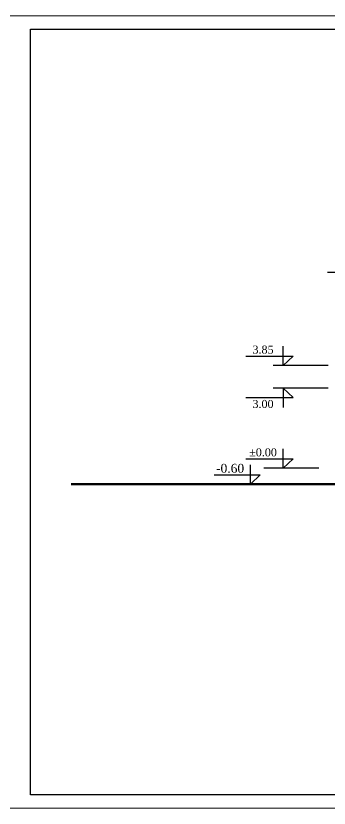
# Model space of a CAD drawing. Header units: millimetres. Extents: x 572274 to 2241483, y -888675 to -304135.
# Drawn here: x 655228 to 666977, y -538672 to -508972 of the extents above; entities that cross this region are included whole.
import ezdxf

# ---------------------------------------------------------------- set-up
doc = ezdxf.new("R2010")
doc.units = ezdxf.units.MM
doc.layers.add('стены', color=250, linetype='Continuous', lineweight=30)
doc.styles.add('WMF-Times New Roman2', font='times.ttf')

msp = doc.modelspace()

# ---------------------------------------------------------------- linework, layer by layer
for p, q in [((666942.914, -522079.496), (664878.012, -522079.496)), ((666942.914, -522929.496), (664878.012, -522929.496)), ((666586.778, -525929.496), (664521.876, -525929.496))]:
    msp.add_line(p, q)
at = {"lineweight": 20}
msp.add_lwpolyline([(653772.765, -538671.626), (695772.765, -538671.626), (695772.765, -508971.626), (653772.765, -508971.626)], close=True, dxfattribs=at)
at = {"lineweight": 30}
msp.add_lwpolyline([(655772.765, -509471.626), (695272.765, -509471.626), (695272.765, -538171.626), (655772.765, -538171.626)], close=True, dxfattribs=at)
at = {"layer": 'стены', "color": 0, "linetype": 'ByBlock', "lineweight": -2, "ltscale": 3}
for p, q in [((666909.377, -518577.832), (668689.848, -518577.832)), ((665257.534, -522079.496), (665257.534, -521353.809)), ((663848.57, -521727.832), (665629.041, -521727.832)), ((665257.534, -522079.496), (665629.041, -521727.832)), ((665257.534, -522929.496), (665257.534, -523655.182)), ((665257.534, -522929.496), (665629.041, -523281.159)), ((663848.57, -523281.159), (665629.041, -523281.159)), ((665257.534, -525929.496), (665257.534, -525203.809)), ((663852.745, -525577.832), (665629.041, -525577.832)), ((665257.534, -525929.496), (665629.041, -525577.832)), ((664023.636, -526529.496), (664023.636, -525803.809)), ((662660.048, -526177.832), (664395.143, -526177.832)), ((664023.636, -526529.496), (664395.143, -526177.832))]:
    msp.add_line(p, q, dxfattribs=at)
at = {"layer": 'стены', "color": 0, "linetype": 'ByBlock', "lineweight": 50, "ltscale": 3}
msp.add_line((657296.801, -526529.496), (685896.778, -526529.496), dxfattribs=at)

# ---------------------------------------------------------------- texts
at = {"layer": 'стены', "color": 0, "linetype": 'ByBlock', "lineweight": -2, "ltscale": 3, "attachment_point": 5, "style": 'WMF-Times New Roman2'}
for s, insert, char_height in [('3.85', (664496.591, -521486.101), 300), ('3.00', (664496.591, -523522.891), 300), ('%%P0.00', (664496.591, -525336.101), 300), ('-0.60', (663262.693, -525936.101), 334.946)]:
    msp.add_mtext(s, dxfattribs=dict(at, insert=insert, char_height=char_height))

doc.saveas('drawing.dxf')
